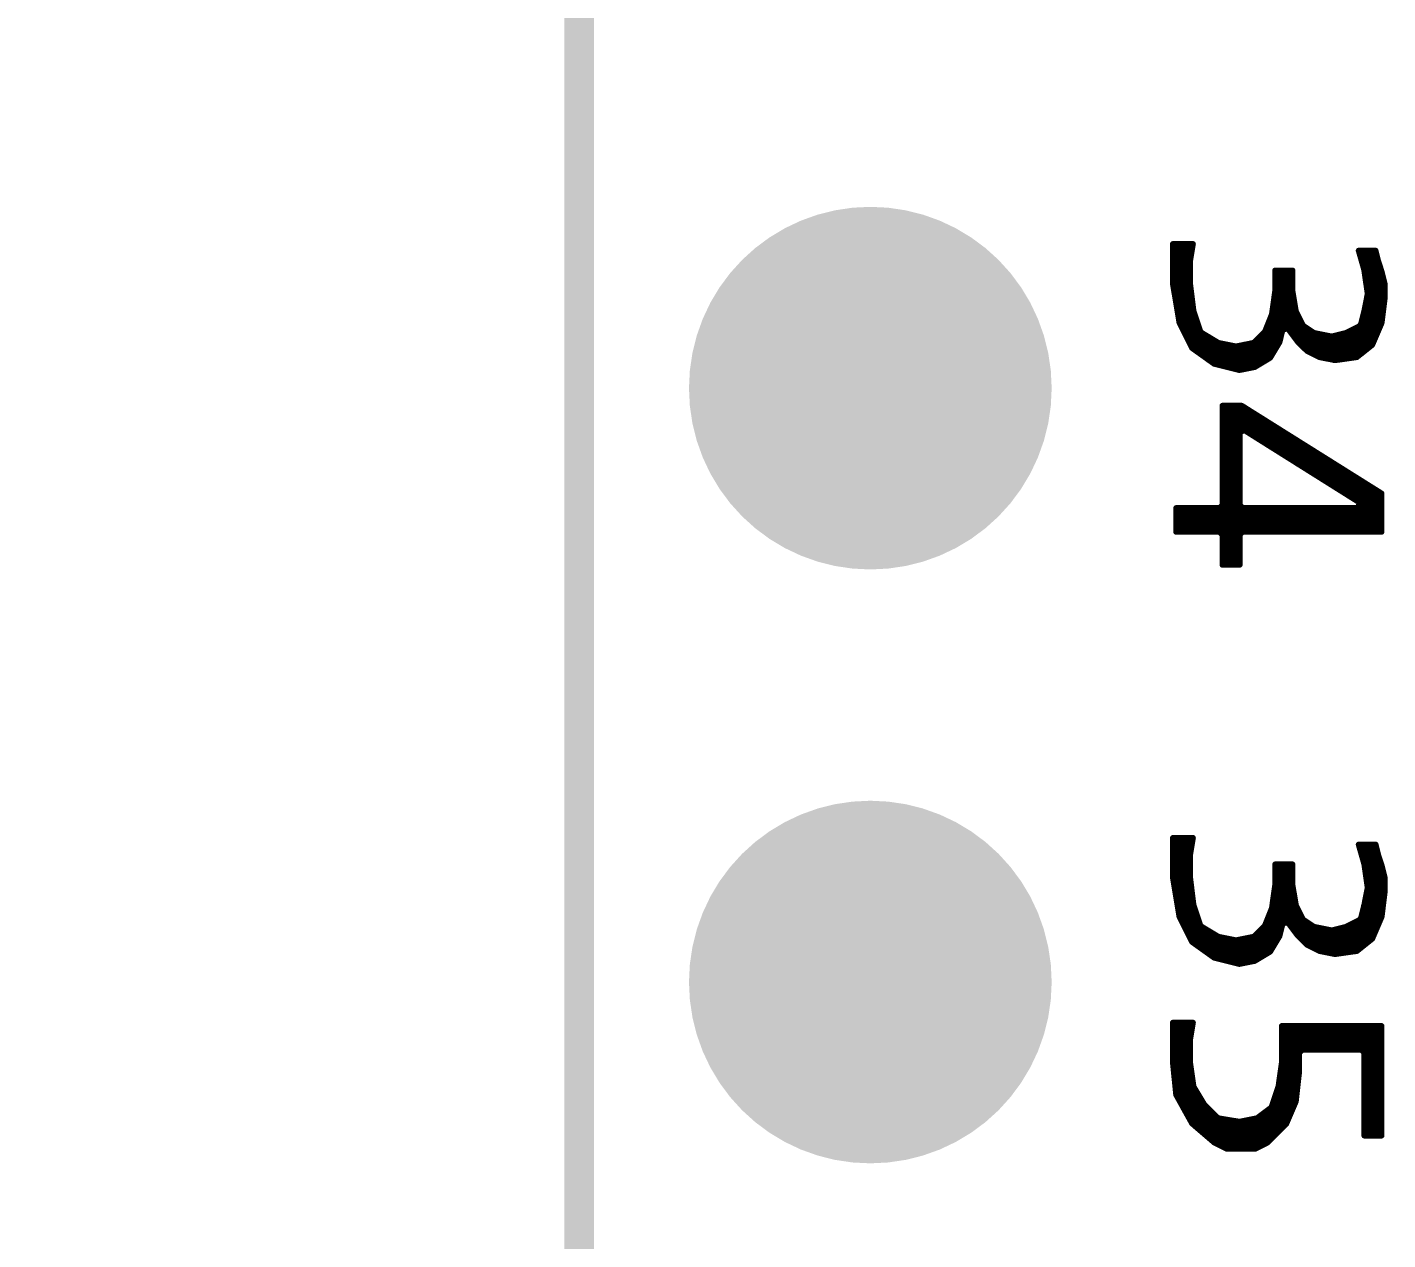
# Model space of a CAD drawing. Extents: x 491.8 to 537.2, y 395.3 to 465.5.
# Drawn here: x 497.64 to 503.46, y 433.21 to 438.39 of the extents above; entities that cross this region are included whole.
import ezdxf

# ---------------------------------------------------------------- set-up
doc = ezdxf.new("R2010")
doc.units = 0
doc.header["$MEASUREMENT"] = 0
doc.layers.get('0').update_dxf_attribs({"linetype": 'CONTINUOUS'})
doc.layers.get('Defpoints').update_dxf_attribs({"linetype": 'CONTINUOUS'})
doc.layers.add('SILKSCREENTOP_P', color=251, linetype='CONTINUOUS')
doc.styles.get("Standard").update_dxf_attribs({"font": 'arial.ttf'})
doc.dimstyles.get("Standard").update_dxf_attribs({"dimtxt": 1.5, "dimasz": 1.5, "dimexe": 0.18, "dimexo": 0, "dimgap": 0.5, "dimtad": 0, "dimtih": 1, "dimtoh": 1, "dimzin": 0, "dimdsep": 46, "dimtxsty": 'Standard', "dimcen": 0.09, "dimadec": 0, "dimazin": 0, "dimtfac": 1, "dimtofl": 0, "dimtmove": 2, "dimatfit": 3, "dimfxl": 1, "dimtolj": 1, "dimtzin": 0, "dimarcsym": 0})

# ---------------------------------------------------------------- blocks, each defined once
blk = doc.blocks.new('ROUND_1')
at = {"const_width": 0.0127}
blk.add_lwpolyline([(-0.00635, 0, 1), (0.00635, 0, 1)], format="xyb", close=True, dxfattribs=at)
blk = doc.blocks.new('ROUND_370')
at = {"const_width": 0.77546}
blk.add_lwpolyline([(-0.38773, 0, 1), (0.38773, 0, 1)], format="xyb", close=True, dxfattribs=at)
blk = doc.blocks.new('*D53')
at = {"color": 0, "linetype": 'Continuous', "lineweight": -2}
for p, q in [((501.0318, 448.26), (494.2153, 448.26)), ((494.3953, 446.76), (494.3953, 425.3958)), ((494.3953, 401.5), (494.3953, 422.8641)), ((501.0318, 400), (494.2153, 400))]:
    blk.add_line(p, q, dxfattribs=at)
at = {"color": 0, "linetype": 'Continuous'}
for points in [[(494.1453, 446.76), (494.6453, 446.76), (494.3953, 448.26)], [(494.1453, 401.5), (494.6453, 401.5), (494.3953, 400)]]:
    blk.add_solid(points, dxfattribs=at)
at = {"layer": 'Defpoints', "color": 0, "linetype": 'Continuous'}
for p in [(501.0318, 448.26), (494.3953, 400), (501.0318, 400)]:
    blk.add_point(p, dxfattribs=at)
at = {"color": 0, "linetype": 'Continuous', "insert": (494.3953, 424.13), "char_height": 1.5, "attachment_point": 5}
blk.add_mtext('\\A1;48.26', dxfattribs=at)

msp = doc.modelspace()

# ---------------------------------------------------------------- linework, layer by layer
at = {"const_width": 0.127}
msp.add_lwpolyline([(500.000016, 400.99996), (500.000016, 447.259964)], dxfattribs=at)
at = {"layer": 'SILKSCREENTOP_P', "const_width": 0.0254}
for points in [[(502.623836, 437.466486), (502.538492, 437.466486)], [(502.538492, 437.466486), (502.538492, 437.296814)], [(502.539, 437.294274), (502.539, 437.466486)], [(502.5644, 437.141874), (502.5644, 437.466486)], [(502.5898, 437.083454), (502.5898, 437.466486)], [(502.612152, 437.396636), (502.623836, 437.466486)], [(502.6152, 437.414924), (502.6152, 437.466486)], [(503.404886, 437.438292), (503.333004, 437.438292)], [(503.333004, 437.438292), (503.356626, 437.355488)], [(503.3518, 437.372252), (503.3518, 437.438292)], [(503.3772, 437.025034), (503.3772, 437.438292)], [(503.4026, 437.06415), (503.4026, 437.438292)], [(503.41657, 437.391302), (503.404886, 437.438292)], [(502.611898, 437.39435), (502.612152, 437.396636)], [(502.611898, 437.295544), (502.611898, 437.39435)], [(503.417078, 437.39054), (503.41657, 437.391302)], [(503.430794, 437.34863), (503.417078, 437.39054)], [(503.049286, 437.353456), (502.976134, 437.353456)], [(502.976134, 437.353456), (502.976134, 437.26735)], [(502.9962, 437.056276), (502.9962, 437.353456)], [(503.0216, 437.110632), (503.0216, 437.353456)], [(503.047, 437.082946), (503.047, 437.353456)], [(503.049286, 437.26735), (503.049286, 437.353456)], [(503.356626, 437.355488), (503.35688, 437.353964)], [(503.35688, 437.353964), (503.371104, 437.255158)], [(503.428, 437.123332), (503.428, 437.357266)], [(503.44451, 437.29402), (503.430794, 437.34863)], [(502.538492, 437.296814), (502.566432, 437.13019)], [(502.612152, 437.29402), (502.611898, 437.295544)], [(502.626122, 437.181244), (502.612152, 437.29402)], [(502.6152, 437.032654), (502.6152, 437.269128)], [(502.97588, 437.265572), (502.96191, 437.166766)], [(502.976134, 437.26735), (502.97588, 437.265572)], [(503.04954, 437.265318), (503.049286, 437.26735)], [(503.063764, 437.180736), (503.04954, 437.265318)], [(503.37085, 437.25084), (503.35688, 437.180228)], [(503.371104, 437.25338), (503.37085, 437.25084)], [(503.371104, 437.255158), (503.371104, 437.25338)], [(503.44451, 437.239918), (503.44451, 437.29402)], [(502.9708, 437.00827), (502.9708, 437.230012)], [(503.430794, 437.129682), (503.44451, 437.239918)], [(502.62663, 437.178704), (502.626122, 437.181244)], [(502.655078, 437.094122), (502.62663, 437.178704)], [(502.6406, 437.007508), (502.6406, 437.137048)], [(502.960894, 437.163972), (502.9327, 437.09336)], [(502.96191, 437.166766), (502.960894, 437.163972)], [(503.06478, 437.17718), (503.063764, 437.180736)], [(503.092974, 437.120538), (503.06478, 437.17718)], [(503.0724, 437.049418), (503.0724, 437.16194)], [(503.356626, 437.17972), (503.342656, 437.123332)], [(503.3518, 437.004714), (503.3518, 437.160162)], [(503.35688, 437.180228), (503.356626, 437.17972)], [(502.566432, 437.13019), (502.620534, 437.021986)], [(502.660412, 437.087264), (502.655078, 437.094122)], [(502.731024, 437.044846), (502.660412, 437.087264)], [(502.666, 436.989474), (502.666, 437.083962)], [(502.929906, 437.089042), (502.887742, 437.046878)], [(502.92, 436.96001), (502.92, 437.079136)], [(502.9327, 437.09336), (502.929906, 437.089042)], [(502.9454, 436.97525), (502.9454, 437.124856)], [(502.993914, 437.046624), (503.007376, 437.101234)], [(503.007376, 437.101234), (503.029982, 437.105806)], [(503.029982, 437.105806), (503.071638, 437.049926)], [(503.097292, 437.115712), (503.092974, 437.120538)], [(503.13971, 437.087518), (503.097292, 437.115712)], [(503.0978, 437.024018), (503.0978, 437.115458)], [(503.1232, 437.004206), (503.1232, 437.09844)], [(503.144282, 437.08574), (503.13971, 437.087518)], [(503.214894, 437.071516), (503.144282, 437.08574)], [(503.1486, 436.991506), (503.1486, 437.084724)], [(503.174, 436.981346), (503.174, 437.079644)], [(503.1994, 436.976266), (503.1994, 437.074564)], [(503.27687, 437.08574), (503.220482, 437.07177)], [(503.2248, 436.971186), (503.2248, 437.072786)], [(503.2502, 436.972456), (503.2502, 437.079136)], [(503.2756, 436.976012), (503.2756, 437.085486)], [(503.27941, 437.086756), (503.27687, 437.08574)], [(503.335798, 437.11495), (503.27941, 437.086756)], [(503.301, 436.979822), (503.301, 437.097424)], [(503.3264, 436.984394), (503.3264, 437.110124)], [(503.342656, 437.123332), (503.335798, 437.11495)], [(503.390408, 437.035448), (503.430794, 437.129682)], [(502.620534, 437.021986), (502.714768, 436.954676)], [(502.6914, 436.971186), (502.6914, 437.068722)], [(502.7168, 436.954168), (502.7168, 437.053482)], [(502.735088, 437.043322), (502.731024, 437.044846)], [(502.8057, 437.029098), (502.735088, 437.043322)], [(502.7422, 436.947818), (502.7422, 437.041798)], [(502.7676, 436.941468), (502.7676, 437.036718)], [(502.793, 436.935118), (502.793, 437.031638)], [(502.810526, 437.029098), (502.8057, 437.029098)], [(502.881138, 437.043322), (502.810526, 437.029098)], [(502.8184, 436.928768), (502.8184, 437.030876)], [(502.8438, 436.931816), (502.8438, 437.035956)], [(502.8692, 436.936896), (502.8692, 437.041036)], [(502.887742, 437.046878), (502.881138, 437.043322)], [(502.8946, 436.94477), (502.8946, 437.053736)], [(502.954036, 436.98033), (502.993914, 437.046624)], [(503.071638, 437.049926), (503.112024, 437.009794)], [(503.220482, 437.07177), (503.214894, 437.071516)], [(503.324876, 436.983124), (503.390408, 437.035448)], [(502.88825, 436.940706), (502.954036, 436.98033)], [(503.112024, 437.009794), (503.16511, 436.983124)], [(503.16511, 436.983124), (503.231912, 436.969916)], [(503.231912, 436.969916), (503.324876, 436.983124)], [(502.714768, 436.954676), (502.822464, 436.927752)], [(502.822464, 436.927752), (502.88825, 436.940706)], [(502.832624, 436.774844), (502.750328, 436.774844)], [(502.750328, 436.774844), (502.750328, 436.350156)], [(502.7676, 436.094886), (502.7676, 436.774844)], [(502.793, 436.094886), (502.793, 436.774844)], [(502.8184, 436.094886), (502.8184, 436.774844)], [(503.430286, 436.399686), (502.832624, 436.774844)], [(502.8438, 436.670958), (502.8438, 436.767986)], [(502.8692, 436.654956), (502.8692, 436.751984)], [(502.8946, 436.638954), (502.8946, 436.735982)], [(502.823734, 436.660544), (502.843038, 436.671466)], [(502.843038, 436.671466), (503.337068, 436.361078)], [(502.92, 436.622952), (502.92, 436.720234)], [(502.9454, 436.607204), (502.9454, 436.704232)], [(502.9708, 436.591202), (502.9708, 436.68823)], [(502.9962, 436.5752), (502.9962, 436.672228)], [(502.823734, 436.350156), (502.823734, 436.660544)], [(503.0216, 436.559198), (503.0216, 436.656226)], [(503.047, 436.543196), (503.047, 436.640478)], [(503.0724, 436.527194), (503.0724, 436.624476)], [(503.0978, 436.511192), (503.0978, 436.608474)], [(503.1232, 436.495444), (503.1232, 436.592472)], [(503.1486, 436.479442), (503.1486, 436.57647)], [(503.174, 436.46344), (503.174, 436.560722)], [(503.1994, 436.447438), (503.1994, 436.54472)], [(503.2248, 436.431436), (503.2248, 436.528718)], [(503.2502, 436.415434), (503.2502, 436.512716)], [(503.2756, 436.399432), (503.2756, 436.496968)], [(503.301, 436.383684), (503.301, 436.480966)], [(503.3264, 436.367682), (503.3264, 436.464964)], [(503.3518, 436.235856), (503.3518, 436.448962)], [(503.3772, 436.235856), (503.3772, 436.43296)], [(503.4026, 436.235856), (503.4026, 436.417212)], [(503.428, 436.235856), (503.428, 436.40121)], [(503.430286, 436.235856), (503.430286, 436.399686)], [(502.737628, 436.337456), (502.552716, 436.337456)], [(502.552716, 436.337456), (502.552716, 436.235856)], [(502.5644, 436.235856), (502.5644, 436.337456)], [(502.5898, 436.235856), (502.5898, 436.337456)], [(502.6152, 436.235856), (502.6152, 436.337456)], [(502.6406, 436.235856), (502.6406, 436.337456)], [(502.666, 436.235856), (502.666, 436.337456)], [(502.6914, 436.235856), (502.6914, 436.337456)], [(502.7168, 436.235856), (502.7168, 436.337456)], [(502.750328, 436.350156), (502.737628, 436.337456)], [(502.7422, 436.235094), (502.7422, 436.338472)], [(502.836434, 436.337456), (502.823734, 436.350156)], [(503.33021, 436.337456), (502.836434, 436.337456)], [(502.8438, 436.235856), (502.8438, 436.337456)], [(502.8692, 436.235856), (502.8692, 436.337456)], [(502.8946, 436.235856), (502.8946, 436.337456)], [(502.92, 436.235856), (502.92, 436.337456)], [(502.9454, 436.235856), (502.9454, 436.337456)], [(502.9708, 436.235856), (502.9708, 436.337456)], [(502.9962, 436.235856), (502.9962, 436.337456)], [(503.0216, 436.235856), (503.0216, 436.337456)], [(503.047, 436.235856), (503.047, 436.337456)], [(503.0724, 436.235856), (503.0724, 436.337456)], [(503.0978, 436.235856), (503.0978, 436.337456)], [(503.1232, 436.235856), (503.1232, 436.337456)], [(503.1486, 436.235856), (503.1486, 436.337456)], [(503.174, 436.235856), (503.174, 436.337456)], [(503.1994, 436.235856), (503.1994, 436.337456)], [(503.2248, 436.235856), (503.2248, 436.337456)], [(503.2502, 436.235856), (503.2502, 436.337456)], [(503.2756, 436.235856), (503.2756, 436.337456)], [(503.301, 436.235856), (503.301, 436.337456)], [(503.3264, 436.235856), (503.3264, 436.337456)], [(503.337068, 436.361078), (503.33021, 436.337456)], [(502.552716, 436.235856), (502.737628, 436.235856)], [(502.737628, 436.235856), (502.750328, 436.223156)], [(502.750328, 436.223156), (502.750328, 436.094886)], [(502.823734, 436.223156), (502.836434, 436.235856)], [(502.823734, 436.094886), (502.823734, 436.223156)], [(502.836434, 436.235856), (503.430286, 436.235856)], [(502.750328, 436.094886), (502.823734, 436.094886)], [(502.623836, 434.926486), (502.538492, 434.926486)], [(502.538492, 434.926486), (502.538492, 434.756814)], [(502.539, 434.754274), (502.539, 434.926486)], [(502.5644, 434.601874), (502.5644, 434.926486)], [(502.5898, 434.543454), (502.5898, 434.926486)], [(502.612152, 434.856636), (502.623836, 434.926486)], [(502.6152, 434.874924), (502.6152, 434.926486)], [(503.404886, 434.898292), (503.333004, 434.898292)], [(503.333004, 434.898292), (503.356626, 434.815488)], [(503.3518, 434.832252), (503.3518, 434.898292)], [(503.3772, 434.485034), (503.3772, 434.898292)], [(503.4026, 434.52415), (503.4026, 434.898292)], [(503.41657, 434.851302), (503.404886, 434.898292)], [(502.611898, 434.85435), (502.612152, 434.856636)], [(502.611898, 434.755544), (502.611898, 434.85435)], [(503.049286, 434.813456), (502.976134, 434.813456)], [(502.976134, 434.813456), (502.976134, 434.72735)], [(502.9962, 434.516276), (502.9962, 434.813456)], [(503.0216, 434.570632), (503.0216, 434.813456)], [(503.047, 434.542946), (503.047, 434.813456)], [(503.049286, 434.72735), (503.049286, 434.813456)], [(503.356626, 434.815488), (503.35688, 434.813964)], [(503.35688, 434.813964), (503.371104, 434.715158)], [(503.417078, 434.85054), (503.41657, 434.851302)], [(503.430794, 434.80863), (503.417078, 434.85054)], [(503.428, 434.583332), (503.428, 434.817266)], [(503.44451, 434.75402), (503.430794, 434.80863)], [(502.538492, 434.756814), (502.566432, 434.59019)], [(502.612152, 434.75402), (502.611898, 434.755544)], [(502.626122, 434.641244), (502.612152, 434.75402)], [(503.44451, 434.699918), (503.44451, 434.75402)], [(502.6152, 434.492654), (502.6152, 434.729128)], [(502.97588, 434.725572), (502.96191, 434.626766)], [(502.9708, 434.46827), (502.9708, 434.690012)], [(502.976134, 434.72735), (502.97588, 434.725572)], [(503.04954, 434.725318), (503.049286, 434.72735)], [(503.063764, 434.640736), (503.04954, 434.725318)], [(503.37085, 434.71084), (503.35688, 434.640228)], [(503.371104, 434.71338), (503.37085, 434.71084)], [(503.371104, 434.715158), (503.371104, 434.71338)], [(503.430794, 434.589682), (503.44451, 434.699918)], [(502.62663, 434.638704), (502.626122, 434.641244)], [(502.655078, 434.554122), (502.62663, 434.638704)], [(503.06478, 434.63718), (503.063764, 434.640736)], [(503.092974, 434.580538), (503.06478, 434.63718)], [(503.356626, 434.63972), (503.342656, 434.583332)], [(503.35688, 434.640228), (503.356626, 434.63972)], [(502.566432, 434.59019), (502.620534, 434.481986)], [(502.6406, 434.467508), (502.6406, 434.597048)], [(502.960894, 434.623972), (502.9327, 434.55336)], [(502.9454, 434.43525), (502.9454, 434.584856)], [(502.96191, 434.626766), (502.960894, 434.623972)], [(503.0724, 434.509418), (503.0724, 434.62194)], [(503.097292, 434.575712), (503.092974, 434.580538)], [(503.13971, 434.547518), (503.097292, 434.575712)], [(503.0978, 434.484018), (503.0978, 434.575458)], [(503.335798, 434.57495), (503.27941, 434.546756)], [(503.342656, 434.583332), (503.335798, 434.57495)], [(503.3518, 434.464714), (503.3518, 434.620162)], [(503.390408, 434.495448), (503.430794, 434.589682)], [(502.660412, 434.547264), (502.655078, 434.554122)], [(502.731024, 434.504846), (502.660412, 434.547264)], [(502.666, 434.449474), (502.666, 434.543962)], [(502.6914, 434.431186), (502.6914, 434.528722)], [(502.7168, 434.414168), (502.7168, 434.513482)], [(502.929906, 434.549042), (502.887742, 434.506878)], [(502.8946, 434.40477), (502.8946, 434.513736)], [(502.92, 434.42001), (502.92, 434.539136)], [(502.9327, 434.55336), (502.929906, 434.549042)], [(502.993914, 434.506624), (503.007376, 434.561234)], [(503.007376, 434.561234), (503.029982, 434.565806)], [(503.029982, 434.565806), (503.071638, 434.509926)], [(503.1232, 434.464206), (503.1232, 434.55844)], [(503.144282, 434.54574), (503.13971, 434.547518)], [(503.214894, 434.531516), (503.144282, 434.54574)], [(503.1486, 434.451506), (503.1486, 434.544724)], [(503.174, 434.441346), (503.174, 434.539644)], [(503.1994, 434.436266), (503.1994, 434.534564)], [(503.220482, 434.53177), (503.214894, 434.531516)], [(503.27687, 434.54574), (503.220482, 434.53177)], [(503.2248, 434.431186), (503.2248, 434.532786)], [(503.2502, 434.432456), (503.2502, 434.539136)], [(503.2756, 434.436012), (503.2756, 434.545486)], [(503.27941, 434.546756), (503.27687, 434.54574)], [(503.301, 434.439822), (503.301, 434.557424)], [(503.3264, 434.444394), (503.3264, 434.570124)], [(502.620534, 434.481986), (502.714768, 434.414676)], [(502.735088, 434.503322), (502.731024, 434.504846)], [(502.8057, 434.489098), (502.735088, 434.503322)], [(502.7422, 434.407818), (502.7422, 434.501798)], [(502.7676, 434.401468), (502.7676, 434.496718)], [(502.793, 434.395118), (502.793, 434.491638)], [(502.810526, 434.489098), (502.8057, 434.489098)], [(502.881138, 434.503322), (502.810526, 434.489098)], [(502.8184, 434.388768), (502.8184, 434.490876)], [(502.8438, 434.391816), (502.8438, 434.495956)], [(502.8692, 434.396896), (502.8692, 434.501036)], [(502.887742, 434.506878), (502.881138, 434.503322)], [(502.954036, 434.44033), (502.993914, 434.506624)], [(503.071638, 434.509926), (503.112024, 434.469794)], [(503.112024, 434.469794), (503.16511, 434.443124)], [(503.324876, 434.443124), (503.390408, 434.495448)], [(502.714768, 434.414676), (502.822464, 434.387752)], [(502.822464, 434.387752), (502.88825, 434.400706)], [(502.88825, 434.400706), (502.954036, 434.44033)], [(503.16511, 434.443124), (503.231912, 434.429916)], [(503.231912, 434.429916), (503.324876, 434.443124)], [(502.623836, 434.136292), (502.538492, 434.136292)], [(502.538492, 434.136292), (502.538492, 433.966112)], [(502.539, 433.962048), (502.539, 434.136292)], [(502.5644, 433.8066), (502.5644, 434.136292)], [(502.5898, 433.76088), (502.5898, 434.136292)], [(502.612152, 434.066188), (502.623836, 434.136292)], [(502.6152, 434.08473), (502.6152, 434.136292)], [(503.430286, 434.122068), (503.004328, 434.122068)], [(503.004328, 434.122068), (503.004328, 433.96535)], [(503.0216, 433.702968), (503.0216, 434.122068)], [(503.047, 433.760118), (503.047, 434.122068)], [(503.0724, 433.876704), (503.0724, 434.122068)], [(503.0978, 434.020468), (503.0978, 434.122068)], [(503.1232, 434.020468), (503.1232, 434.122068)], [(503.1486, 434.020468), (503.1486, 434.122068)], [(503.174, 434.020468), (503.174, 434.122068)], [(503.1994, 434.020468), (503.1994, 434.122068)], [(503.2248, 434.020468), (503.2248, 434.122068)], [(503.2502, 434.020468), (503.2502, 434.122068)], [(503.2756, 434.020468), (503.2756, 434.122068)], [(503.301, 434.020468), (503.301, 434.122068)], [(503.3264, 434.020468), (503.3264, 434.122068)], [(503.3518, 434.017928), (503.3518, 434.122068)], [(503.3772, 433.653692), (503.3772, 434.122068)], [(503.4026, 433.653692), (503.4026, 434.122068)], [(503.428, 433.653692), (503.428, 434.122068)], [(503.430286, 433.653692), (503.430286, 434.122068)], [(502.611898, 434.064156), (502.612152, 434.066188)], [(502.611898, 433.96535), (502.611898, 434.064156)], [(503.077734, 434.007768), (503.090434, 434.020468)], [(503.077734, 433.923694), (503.077734, 434.007768)], [(503.090434, 434.020468), (503.344434, 434.020468)], [(503.344434, 434.020468), (503.357134, 434.007768)], [(503.357134, 434.007768), (503.357134, 433.653692)], [(502.538492, 433.966112), (502.552462, 433.82819)], [(502.612152, 433.963572), (502.611898, 433.96535)], [(502.626122, 433.864766), (502.612152, 433.963572)], [(502.6152, 433.71516), (502.6152, 433.941982)], [(503.004074, 433.963572), (502.990104, 433.864766)], [(503.004328, 433.96535), (503.004074, 433.963572)], [(502.9962, 433.677568), (502.9962, 433.9082)], [(503.063764, 433.799488), (503.077734, 433.923694)], [(502.552462, 433.82819), (502.620534, 433.705508)], [(502.6279, 433.860194), (502.626122, 433.864766)], [(502.670318, 433.789582), (502.6279, 433.860194)], [(502.6406, 433.688236), (502.6406, 433.838858)], [(502.989596, 433.862734), (502.961148, 433.777898)], [(502.990104, 433.864766), (502.989596, 433.862734)], [(502.666, 433.666646), (502.666, 433.796694)], [(502.672096, 433.787042), (502.670318, 433.789582)], [(502.728484, 433.730654), (502.672096, 433.787042)], [(502.6914, 433.644802), (502.6914, 433.767738)], [(502.95683, 433.771802), (502.900442, 433.729384)], [(502.9454, 433.626768), (502.9454, 433.763166)], [(502.961148, 433.777898), (502.95683, 433.771802)], [(502.9708, 433.652168), (502.9708, 433.8066)], [(503.023124, 433.704492), (503.063764, 433.799488)], [(502.620534, 433.705508), (502.716292, 433.623212)], [(502.7168, 433.623212), (502.7168, 433.742338)], [(502.735342, 433.727098), (502.728484, 433.730654)], [(502.820178, 433.713128), (502.735342, 433.727098)], [(502.7422, 433.610512), (502.7422, 433.726082)], [(502.7676, 433.597812), (502.7676, 433.721764)], [(502.793, 433.59705), (502.793, 433.717446)], [(502.8184, 433.59705), (502.8184, 433.713382)], [(502.82475, 433.713128), (502.820178, 433.713128)], [(502.895362, 433.727098), (502.82475, 433.713128)], [(502.8438, 433.59705), (502.8438, 433.716938)], [(502.8692, 433.59705), (502.8692, 433.722018)], [(502.8946, 433.59959), (502.8946, 433.727098)], [(502.900442, 433.729384), (502.895362, 433.727098)], [(502.92, 433.61229), (502.92, 433.744116)], [(502.94159, 433.623212), (503.023124, 433.704492)], [(503.357134, 433.653692), (503.430286, 433.653692)], [(502.716292, 433.623212), (502.76887, 433.59705)], [(502.76887, 433.59705), (502.889774, 433.59705)], [(502.889774, 433.59705), (502.94159, 433.623212)]]:
    msp.add_lwpolyline(points, dxfattribs=at)

# ---------------------------------------------------------------- block references
for p in [(501.244616, 436.850282), (501.244616, 434.310282)]:
    msp.add_blockref('ROUND_370', p)
at = {"layer": 'SILKSCREENTOP_P'}
for p in [(502.538492, 437.466486), (502.539, 437.466486), (502.5644, 437.466486), (502.5898, 437.466486), (502.6152, 437.466486), (502.623836, 437.466486), (503.333004, 437.438292), (503.3518, 437.438292), (503.3772, 437.438292), (503.4026, 437.438292), (503.404886, 437.438292), (502.611898, 437.39435), (502.612152, 437.396636), (502.6152, 437.414924), (503.3518, 437.372252), (503.41657, 437.391302), (503.417078, 437.39054), (502.976134, 437.353456), (502.9962, 437.353456), (503.0216, 437.353456), (503.047, 437.353456), (503.049286, 437.353456), (503.356626, 437.355488), (503.35688, 437.353964), (503.428, 437.357266), (503.430794, 437.34863), (502.538492, 437.296814), (502.539, 437.294274), (502.611898, 437.295544), (502.612152, 437.29402), (502.6152, 437.269128), (502.97588, 437.265572), (502.976134, 437.26735), (503.049286, 437.26735), (503.04954, 437.265318), (503.37085, 437.25084), (503.371104, 437.255158), (503.371104, 437.25338), (503.44451, 437.29402), (503.44451, 437.29402), (502.9708, 437.230012), (503.44451, 437.239918), (502.5644, 437.141874), (502.626122, 437.181244), (502.62663, 437.178704), (502.6406, 437.137048), (502.960894, 437.163972), (502.96191, 437.166766), (503.063764, 437.180736), (503.06478, 437.17718), (503.0724, 437.16194), (503.3518, 437.160162), (503.356626, 437.17972), (503.35688, 437.180228), (502.566432, 437.13019), (502.5898, 437.083454), (502.655078, 437.094122), (502.660412, 437.087264), (502.666, 437.083962), (502.92, 437.079136), (502.929906, 437.089042), (502.9327, 437.09336), (502.9454, 437.124856), (503.007376, 437.101234), (503.0216, 437.110632), (503.029982, 437.105806), (503.047, 437.082946), (503.092974, 437.120538), (503.097292, 437.115712), (503.0978, 437.115458), (503.1232, 437.09844), (503.13971, 437.087518), (503.144282, 437.08574), (503.1486, 437.084724), (503.174, 437.079644), (503.1994, 437.074564), (503.2248, 437.072786), (503.2502, 437.079136), (503.2756, 437.085486), (503.27687, 437.08574), (503.27941, 437.086756), (503.301, 437.097424), (503.3264, 437.110124), (503.335798, 437.11495), (503.342656, 437.123332), (503.428, 437.123332), (503.430794, 437.129682), (502.6152, 437.032654), (502.620534, 437.021986), (502.6914, 437.068722), (502.7168, 437.053482), (502.731024, 437.044846), (502.735088, 437.043322), (502.7422, 437.041798), (502.7676, 437.036718), (502.793, 437.031638), (502.8057, 437.029098), (502.810526, 437.029098), (502.8184, 437.030876), (502.8438, 437.035956), (502.8692, 437.041036), (502.881138, 437.043322), (502.887742, 437.046878), (502.8946, 437.053736), (502.993914, 437.046624), (502.9962, 437.056276), (503.071638, 437.049926), (503.0724, 437.049418), (503.0978, 437.024018), (503.214894, 437.071516), (503.220482, 437.07177), (503.3772, 437.025034), (503.390408, 437.035448), (503.4026, 437.06415), (502.6406, 437.007508), (502.666, 436.989474), (502.6914, 436.971186), (502.92, 436.96001), (502.9454, 436.97525), (502.954036, 436.98033), (502.9708, 437.00827), (503.112024, 437.009794), (503.1232, 437.004206), (503.1486, 436.991506), (503.16511, 436.983124), (503.174, 436.981346), (503.1994, 436.976266), (503.2248, 436.971186), (503.231912, 436.969916), (503.2502, 436.972456), (503.2756, 436.976012), (503.301, 436.979822), (503.324876, 436.983124), (503.3264, 436.984394), (503.3518, 437.004714), (502.714768, 436.954676), (502.7168, 436.954168), (502.7422, 436.947818), (502.7676, 436.941468), (502.793, 436.935118), (502.8184, 436.928768), (502.822464, 436.927752), (502.8438, 436.931816), (502.8692, 436.936896), (502.88825, 436.940706), (502.8946, 436.94477), (502.750328, 436.774844), (502.7676, 436.774844), (502.793, 436.774844), (502.8184, 436.774844), (502.832624, 436.774844), (502.8438, 436.767986), (502.8692, 436.751984), (502.8946, 436.735982), (502.843038, 436.671466), (502.8438, 436.670958), (502.92, 436.720234), (502.9454, 436.704232), (502.9708, 436.68823), (502.9962, 436.672228), (502.823734, 436.660544), (502.8692, 436.654956), (502.8946, 436.638954), (502.92, 436.622952), (502.9454, 436.607204), (503.0216, 436.656226), (503.047, 436.640478), (503.0724, 436.624476), (503.0978, 436.608474), (502.9708, 436.591202), (502.9962, 436.5752), (503.0216, 436.559198), (503.1232, 436.592472), (503.1486, 436.57647), (503.174, 436.560722), (503.047, 436.543196), (503.0724, 436.527194), (503.0978, 436.511192), (503.1232, 436.495444), (503.1994, 436.54472), (503.2248, 436.528718), (503.2502, 436.512716), (503.2756, 436.496968), (503.1486, 436.479442), (503.174, 436.46344), (503.1994, 436.447438), (503.301, 436.480966), (503.3264, 436.464964), (503.3518, 436.448962), (503.3772, 436.43296), (503.2248, 436.431436), (503.2502, 436.415434), (503.2756, 436.399432), (503.301, 436.383684), (503.4026, 436.417212), (503.428, 436.40121), (503.430286, 436.399686), (503.430286, 436.399686), (502.552716, 436.337456), (502.5644, 436.337456), (502.5898, 436.337456), (502.6152, 436.337456), (502.6406, 436.337456), (502.666, 436.337456), (502.6914, 436.337456), (502.7168, 436.337456), (502.737628, 436.337456), (502.7422, 436.338472), (502.750328, 436.350156), (502.823734, 436.350156), (502.836434, 436.337456), (502.8438, 436.337456), (502.8692, 436.337456), (502.8946, 436.337456), (502.92, 436.337456), (502.9454, 436.337456), (502.9708, 436.337456), (502.9962, 436.337456), (503.0216, 436.337456), (503.047, 436.337456), (503.0724, 436.337456), (503.0978, 436.337456), (503.1232, 436.337456), (503.1486, 436.337456), (503.174, 436.337456), (503.1994, 436.337456), (503.2248, 436.337456), (503.2502, 436.337456), (503.2756, 436.337456), (503.301, 436.337456), (503.3264, 436.367682), (503.3264, 436.337456), (503.33021, 436.337456), (503.33021, 436.337456), (503.337068, 436.361078), (502.552716, 436.235856), (502.5644, 436.235856), (502.5898, 436.235856), (502.6152, 436.235856), (502.6406, 436.235856), (502.666, 436.235856), (502.6914, 436.235856), (502.7168, 436.235856), (502.737628, 436.235856), (502.7422, 436.235094), (502.750328, 436.223156), (502.823734, 436.223156), (502.836434, 436.235856), (502.8438, 436.235856), (502.8692, 436.235856), (502.8946, 436.235856), (502.92, 436.235856), (502.9454, 436.235856), (502.9708, 436.235856), (502.9962, 436.235856), (503.0216, 436.235856), (503.047, 436.235856), (503.0724, 436.235856), (503.0978, 436.235856), (503.1232, 436.235856), (503.1486, 436.235856), (503.174, 436.235856), (503.1994, 436.235856), (503.2248, 436.235856), (503.2502, 436.235856), (503.2756, 436.235856), (503.301, 436.235856), (503.3264, 436.235856), (503.3518, 436.235856), (503.3772, 436.235856), (503.4026, 436.235856), (503.428, 436.235856), (503.430286, 436.235856), (502.750328, 436.094886), (502.7676, 436.094886), (502.793, 436.094886), (502.8184, 436.094886), (502.823734, 436.094886), (502.538492, 434.926486), (502.539, 434.926486), (502.5644, 434.926486), (502.5898, 434.926486), (502.6152, 434.926486), (502.623836, 434.926486), (502.6152, 434.874924), (503.333004, 434.898292), (503.3518, 434.898292), (503.3772, 434.898292), (503.4026, 434.898292), (503.404886, 434.898292), (502.611898, 434.85435), (502.612152, 434.856636), (502.976134, 434.813456), (502.9962, 434.813456), (503.0216, 434.813456), (503.047, 434.813456), (503.049286, 434.813456), (503.3518, 434.832252), (503.356626, 434.815488), (503.35688, 434.813964), (503.41657, 434.851302), (503.417078, 434.85054), (503.428, 434.817266), (503.430794, 434.80863), (502.538492, 434.756814), (502.539, 434.754274), (502.611898, 434.755544), (502.612152, 434.75402), (503.44451, 434.75402), (503.44451, 434.75402), (502.6152, 434.729128), (502.9708, 434.690012), (502.97588, 434.725572), (502.976134, 434.72735), (503.049286, 434.72735), (503.04954, 434.725318), (503.37085, 434.71084), (503.371104, 434.715158), (503.371104, 434.71338), (503.44451, 434.699918), (502.626122, 434.641244), (502.62663, 434.638704), (503.063764, 434.640736), (503.06478, 434.63718), (503.356626, 434.63972), (503.35688, 434.640228), (502.5644, 434.601874), (502.566432, 434.59019), (502.6406, 434.597048), (502.9454, 434.584856), (502.960894, 434.623972), (502.96191, 434.626766), (503.0216, 434.570632), (503.0724, 434.62194), (503.092974, 434.580538), (503.097292, 434.575712), (503.0978, 434.575458), (503.335798, 434.57495), (503.342656, 434.583332), (503.3518, 434.620162), (503.428, 434.583332), (503.430794, 434.589682), (502.5898, 434.543454), (502.655078, 434.554122), (502.660412, 434.547264), (502.666, 434.543962), (502.6914, 434.528722), (502.7168, 434.513482), (502.8946, 434.513736), (502.92, 434.539136), (502.929906, 434.549042), (502.9327, 434.55336), (502.9962, 434.516276), (503.007376, 434.561234), (503.029982, 434.565806), (503.047, 434.542946), (503.1232, 434.55844), (503.13971, 434.547518), (503.144282, 434.54574), (503.1486, 434.544724), (503.174, 434.539644), (503.1994, 434.534564), (503.214894, 434.531516), (503.220482, 434.53177), (503.2248, 434.532786), (503.2502, 434.539136), (503.2756, 434.545486), (503.27687, 434.54574), (503.27941, 434.546756), (503.301, 434.557424), (503.3264, 434.570124), (503.4026, 434.52415), (502.6152, 434.492654), (502.620534, 434.481986), (502.6406, 434.467508), (502.731024, 434.504846), (502.735088, 434.503322), (502.7422, 434.501798), (502.7676, 434.496718), (502.793, 434.491638), (502.8057, 434.489098), (502.810526, 434.489098), (502.8184, 434.490876), (502.8438, 434.495956), (502.8692, 434.501036), (502.881138, 434.503322), (502.887742, 434.506878), (502.9708, 434.46827), (502.993914, 434.506624), (503.071638, 434.509926), (503.0724, 434.509418), (503.0978, 434.484018), (503.112024, 434.469794), (503.1232, 434.464206), (503.3518, 434.464714), (503.3772, 434.485034), (503.390408, 434.495448), (502.666, 434.449474), (502.6914, 434.431186), (502.714768, 434.414676), (502.7168, 434.414168), (502.7422, 434.407818), (502.7676, 434.401468), (502.8692, 434.396896), (502.88825, 434.400706), (502.8946, 434.40477), (502.92, 434.42001), (502.9454, 434.43525), (502.954036, 434.44033), (503.1486, 434.451506), (503.16511, 434.443124), (503.174, 434.441346), (503.1994, 434.436266), (503.2248, 434.431186), (503.231912, 434.429916), (503.2502, 434.432456), (503.2756, 434.436012), (503.301, 434.439822), (503.324876, 434.443124), (503.3264, 434.444394), (502.793, 434.395118), (502.8184, 434.388768), (502.822464, 434.387752), (502.8438, 434.391816), (502.538492, 434.136292), (502.539, 434.136292), (502.5644, 434.136292), (502.5898, 434.136292), (502.6152, 434.136292), (502.623836, 434.136292), (503.004328, 434.122068), (503.0216, 434.122068), (503.047, 434.122068), (503.0724, 434.122068), (503.0978, 434.122068), (503.1232, 434.122068), (503.1486, 434.122068), (503.174, 434.122068), (503.1994, 434.122068), (503.2248, 434.122068), (503.2502, 434.122068), (503.2756, 434.122068), (503.301, 434.122068), (503.3264, 434.122068), (503.3518, 434.122068), (503.3772, 434.122068), (503.4026, 434.122068), (503.428, 434.122068), (503.430286, 434.122068), (503.430286, 434.122068), (502.611898, 434.064156), (502.612152, 434.066188), (502.6152, 434.08473), (503.077734, 434.007768), (503.090434, 434.020468), (503.0978, 434.020468), (503.1232, 434.020468), (503.1486, 434.020468), (503.174, 434.020468), (503.1994, 434.020468), (503.2248, 434.020468), (503.2502, 434.020468), (503.2756, 434.020468), (503.301, 434.020468), (503.3264, 434.020468), (503.344434, 434.020468), (503.3518, 434.017928), (503.357134, 434.007768), (502.538492, 433.966112), (502.539, 433.962048), (502.611898, 433.96535), (502.612152, 433.963572), (502.6152, 433.941982), (503.004074, 433.963572), (503.004328, 433.96535), (502.9962, 433.9082), (503.0724, 433.876704), (503.077734, 433.923694), (502.552462, 433.82819), (502.626122, 433.864766), (502.6279, 433.860194), (502.6406, 433.838858), (502.989596, 433.862734), (502.990104, 433.864766), (502.5644, 433.8066), (502.5898, 433.76088), (502.666, 433.796694), (502.670318, 433.789582), (502.672096, 433.787042), (502.6914, 433.767738), (502.9454, 433.763166), (502.95683, 433.771802), (502.961148, 433.777898), (502.9708, 433.8066), (503.047, 433.760118), (503.063764, 433.799488), (502.6152, 433.71516), (502.620534, 433.705508), (502.7168, 433.742338), (502.728484, 433.730654), (502.735342, 433.727098), (502.7422, 433.726082), (502.7676, 433.721764), (502.793, 433.717446), (502.8184, 433.713382), (502.820178, 433.713128), (502.82475, 433.713128), (502.8438, 433.716938), (502.8692, 433.722018), (502.8946, 433.727098), (502.895362, 433.727098), (502.900442, 433.729384), (502.92, 433.744116), (503.0216, 433.702968), (503.023124, 433.704492), (502.6406, 433.688236), (502.666, 433.666646), (502.6914, 433.644802), (502.9708, 433.652168), (502.9962, 433.677568), (503.357134, 433.653692), (503.3772, 433.653692), (503.4026, 433.653692), (503.428, 433.653692), (503.430286, 433.653692), (502.716292, 433.623212), (502.7168, 433.623212), (502.7422, 433.610512), (502.7676, 433.597812), (502.76887, 433.59705), (502.793, 433.59705), (502.8184, 433.59705), (502.8438, 433.59705), (502.8692, 433.59705), (502.889774, 433.59705), (502.8946, 433.59959), (502.92, 433.61229), (502.94159, 433.623212), (502.9454, 433.626768)]:
    msp.add_blockref('ROUND_1', p, dxfattribs=at)

# ---------------------------------------------------------------- dimensions: what is measured, and where the dimension line sits
at = {"linetype": 'Continuous'}
dim = msp.add_linear_dim(base=(494.395303, 399.999962), p1=(501.031764, 448.259962), p2=(501.031764, 399.999962), angle=90, dimstyle='Standard', dxfattribs=at)
dim.commit()
dim.dimension.update_dxf_attribs({"geometry": '*D53', "text_midpoint": (494.395303, 424.129962)})

doc.saveas('drawing.dxf')
